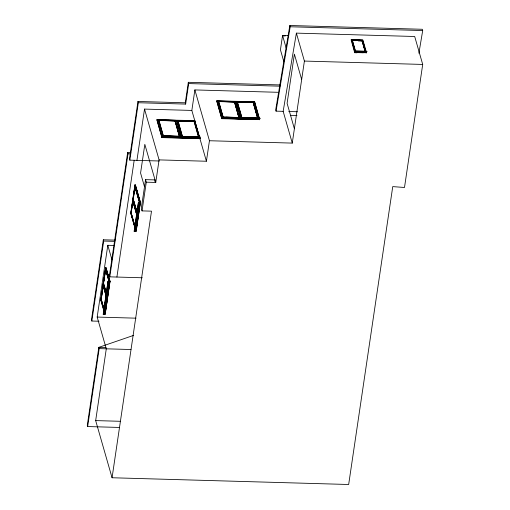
<?xml version="1.0" encoding="UTF-8"?>
<svg xmlns="http://www.w3.org/2000/svg" width="510" height="510" viewBox="0 0 510 510"><rect width="100%" height="100%" fill="white"/><g stroke="black" fill="none" stroke-linecap="round" stroke-linejoin="round"><path stroke-width="0.76" d="M115.203 240.127L103.313 239.783L91.481 319.764L91.845 321.032L99.01 321.236M91.845 321.032L103.677 241.058L103.313 239.783M277.695 92.291L194.877 89.926L209.444 140.734L292.262 143.1L283.158 111.346L296.387 33.124L414.694 36.497L422.707 64.438L404.5 187.482L392.745 186.615L348.668 484.5L112.06 477.755L95.67 420.597L106.29 348.821L97.18 317.067L107.801 245.291L114.132 245.476M103.83 310.099L100.814 299.829L103.071 284.542L103.702 284.472M106.341 294.538L103.211 283.617L105.57 268.247L106.201 268.394L109.95 281.475L106.099 268.26M103.747 310.418L100.795 300.129L105.678 267.316L110.026 281.361L105.175 314.173L103.587 314.16L108.445 281.348L109.669 281.24M103.249 284.816L101.031 299.816L101.362 299.829M103.46 283.381L105.685 268.381L106.01 268.387M105.481 270.345L103.555 283.203L106.545 293.307M104.148 309.519L101.248 299.415L103.071 285.625L106.067 295.902M105.551 270.345L103.422 283.254L106.348 293.448M105.659 269.669L106.003 267.323M108.445 281.348L103.677 314.268L103.205 314.256L108.012 281.278L109.969 281.157L105.175 314.173M103.377 313.242L108.114 281.214M130.809 152.624L127.653 152.528L109.446 275.572L109.809 276.847L142.315 277.772M119.487 427.456L87.663 426.545L99.189 348.617L98.825 347.348L133.645 335.37M109.809 276.847L128.016 153.803L127.653 152.528M104.767 311.686L104.99 310.176M105.264 307.906L105.551 306.395M108.847 284.127L109.07 282.616M107.546 294.213L107.769 292.708M104.799 314.096L109.644 281.15M104.843 314.16L109.701 281.348L110.026 281.361M105.315 312.267L107.553 297.687M109.873 281.424L107.597 296.826L107.278 295.245M137.968 101.464L138.331 102.733L185.653 104.085L185.289 102.81L137.968 101.464L129.47 158.884L129.84 160.153L159.165 160.988M129.84 160.153L138.331 102.733M116.911 277.045L134.187 160.274M136.935 160.357L144.521 109.089L191.843 110.434L206.41 161.243L159.088 159.891L144.521 109.089M130.745 213.384L134.991 184.671L135.322 184.684L140.416 202.444L136.17 231.157L135.839 231.145L140.014 202.183L140.346 202.196L136.17 231.157M134.959 227.67L130.834 213.276L132.829 199.805L133.359 199.818M132.798 200.908L130.974 213.263L134.857 226.803M136.929 212.338L133.078 198.9L135.042 185.755M132.912 200.978L131.108 213.059L134.959 226.376L131.204 213.065L132.766 200.978L136.833 215.163M133.142 199.423L134.869 186.794L139.523 202.502L135.003 186.966L135.596 186.813M133.301 198.881L135.067 186.966M140.046 202.298L138.835 202.444L134.685 231.291L134.207 231.279L138.395 202.362L140.014 202.183M134.207 231.279L138.497 202.279M134.685 231.291L138.835 202.444M138.484 210.515L138.707 209.023M136.521 224.406L136.75 222.864M135.845 231.164L140.091 202.438L140.416 202.444M136.476 227.715L137.247 222.475M137.47 220.977L138.21 216.508M138.459 214.276L138.796 212.032M139.013 210.534L139.791 205.294M140.014 203.796L140.237 202.298L135.456 185.634L134.927 185.614L139.587 202.291L140.307 202.323L135.456 185.634M154.791 181.464L155.021 179.909L145.56 179.641L141.308 208.348L142.041 210.891L151.502 211.159L112.06 477.755M142.041 210.891L146.287 182.178L145.56 179.641M194.756 120.596L156.857 119.812L161.957 137.592L199.78 138.675M157.673 120.334L157.832 119.818L175.822 120.328L175.797 120.851M162.167 135.807L199.996 136.89L162.212 135.787L161.88 137.343L200.5 138.439M161.957 137.592L156.901 119.518M200.035 137.49L162.206 136.412L162.212 135.787M146.287 182.178L155.754 182.452L159.088 159.891M179.424 136.552L175.102 120.762L179.603 136.457M176.753 120.876L176.913 120.36L194.897 120.87L194.775 121.533M194.183 121.303L177.894 120.844L194.183 121.303L198.677 136.999M185.289 102.81L188.324 82.301L280.494 84.934M185.653 104.085L188.687 83.576L188.324 82.301L188.445 83.889M191.843 110.434L194.877 89.926M199.659 138.076L199.659 137.483M206.41 161.243L209.444 140.734M221.984 116.943L259.947 118.212L259.883 118.62L222.028 117.542L222.028 116.924L221.703 118.441L259.679 119.493L254.579 101.707L216.68 100.916L221.78 118.696L259.679 119.493M217.477 101.439L217.642 100.929L222.188 116.784M221.78 118.696L216.718 100.629M234.568 101.866L218.605 101.413L234.447 102.019L238.903 117.593L234.568 101.866L239.069 117.555L226.147 117.185M235.25 101.943L235.276 101.433L239.885 117.408M236.187 101.968L236.347 101.464L240.892 117.313M257.773 118.09L253.272 102.402L257.601 118.186M253.954 102.478L253.98 101.968L258.589 117.937M254.579 101.707L259.635 119.773M259.565 119.525L221.748 118.161M288.08 35.617L282.559 35.458L280.436 49.814L283.713 61.245M292.262 143.1L304.4 61.066L296.387 33.124M357.045 52.779L354.679 52.709L354.934 50.949M354.679 52.709L351.078 39.723L362.91 40.06L366.55 52.76L354.724 52.422M354.915 51.504L354.973 51.096L366.805 51.434L366.747 51.841L354.89 51.357L366.747 51.841M354.966 52.313L351.683 39.882L362.565 40.194L362.514 40.711M365.931 52.626L366.001 52.167M366.46 52.868L366.805 51.434M418.901 53.206L422.701 30.549L422.337 29.28L289.833 25.5L275.693 109.873L276.057 111.142L283.158 111.346M276.057 111.142L290.196 26.769L289.833 25.5M354.89 51.357L354.692 52.326L366.524 52.664L366.722 51.695M200.003 137.305L162.174 136.227L161.957 137.164L199.786 138.242M221.997 117.357L221.78 118.275L259.641 119.353L259.851 118.435L222.028 117.542M355.546 51.548L352.289 40.226L362.145 40.507L361.998 41.074L358.281 40.915M138.337 215.647L137.713 215.755M105.296 312.91L104.671 313.025M351.683 39.882L351.613 40.532M134.149 231.075L136.093 230.902M136.336 210.165L133.097 198.881L137.12 212.198M139.957 202.515L134.991 184.671M134.583 231.151L135.8 231.011M290.196 26.769L422.701 30.549M282.967 35.885L285.3 35.949M362.584 40.258L351.619 39.946L355.036 51.854M354.896 50.994L366.76 51.28M354.667 52.243L366.499 52.581M354.628 52.53L363.305 52.779M304.4 61.066L422.707 64.438M188.687 83.576L280.06 86.177M235.32 101.484L217.547 100.98L222.188 116.949M254.025 102.019L236.251 101.509L240.816 117.434M217.649 101.133L225.516 101.356M227.881 101.426L234.963 101.624M236.614 101.675L242.907 101.853M246.056 101.943L253.923 102.166L258.462 117.982M237.309 101.943L241.899 117.676L237.309 101.943L253.272 102.402M253.158 102.555L237.43 102.185L253.151 102.58L257.607 118.129M234.447 102.045L218.739 101.573L223.189 117.204M288.711 111.499L297.445 111.747M290.598 115.336L296.954 115.515M244.092 117.702L257.014 118.071M222.086 117.134L259.947 118.212M157.743 119.863L175.867 120.379M194.947 120.927L176.817 120.411L181.388 136.336M157.845 120.022L164.755 120.22M167.822 120.303L175.504 120.526M177.187 120.57L182.561 120.723M185.634 120.813L194.845 121.074L199.378 136.897M163.315 135.991L158.814 120.296L175.102 120.762M178.028 121.029L194.055 121.463L198.505 137.094M174.968 120.998L158.814 120.296M162.269 135.991L200.098 137.075M166.451 136.183L177.142 136.431M184.008 136.68L194.699 136.929M161.925 137.05L200.538 138.153M128.016 153.803L130.381 153.867M133.097 198.881L133.429 198.887M133.461 199.11L132.849 199.078L136.96 213.403M138.93 202.585L138.395 202.362M131.204 213.065L134.831 226.523M103.677 241.058L114.826 241.377M108.528 281.456L108.012 281.278M107.215 296.463L107.54 296.469M101.248 299.415L104.155 310.392M101.426 299.874L100.814 299.829M100.821 300.129L101.152 300.135M104.779 312.898L105.111 312.904M105.117 313.969L103.205 314.256M97.18 317.067L136.03 318.176M105.927 347.552L98.825 347.348L87.293 425.276L87.663 426.545M99.189 348.617L130.974 349.522M95.67 420.597L120.354 421.298M130.834 213.276L134.997 228.199M103.211 283.617L106.437 294.621M105.57 269.586L108.91 281.137M352.289 40.226L355.553 51.497M362.565 40.194L365.963 52.052M365.702 51.484L362.521 40.392L351.836 40.086L355.234 51.918M362.145 40.507L365.141 50.968M365.032 51.032L362.068 40.641L352.365 40.386L362.055 40.724L365.026 51.089M352.251 42.751L352.671 44.23M353.258 46.359L353.736 47.927M354.329 50.082L354.794 51.625M301.665 79.522L294.385 54.124L287.098 103.339L294.385 128.743M282.559 35.458L286.276 48.412M237.258 103.932L237.909 106.195M238.776 109.204L239.853 112.971M240.286 114.476L240.93 116.733M237.488 106.52L237.921 108.037M235.391 103.135L236.041 105.391M236.474 106.896L237.552 110.664M238.419 113.679L239.062 115.936M218.605 101.413L223.106 117.102M195.018 122.119L199.333 137.184M194.992 122.285L197.797 132.077M198.231 133.588L198.881 135.845M178.035 121.004L182.478 136.635M177.894 120.844L182.395 136.533M177.403 121.323L178.698 125.843M179.131 127.353L179.781 129.61M180.642 132.625L181.292 134.882M176.913 120.36L181.458 136.215M179.361 129.974L179.794 131.491M175.822 120.328L180.432 136.304M177.231 126.55L177.875 128.813M178.309 130.318L179.392 134.085M179.431 136.495L174.975 120.915L158.948 120.481L163.398 136.093M157.832 119.818L162.524 136.546M155.754 182.452L144.827 144.349L140.575 173.056L144.483 186.679M135.813 187.559L138.593 197.268M139.02 198.76L139.663 200.997M135.896 188.458L136.565 190.676M139.791 202.304L134.927 185.614L132.931 199.091L136.846 212.727M136.954 214.194L132.829 199.805L136.839 214.219M132.97 201.15L136.999 215.207M132.874 201.15L136.935 215.207M107.801 245.291L111.958 259.775M105.646 267.316L109.765 281.469M106.405 270.166L107.03 272.353M107.865 275.266L108.496 277.453M105.57 268.247L109.433 281.456M105.474 268.33L109.229 281.437M105.87 270.306L108.974 281.137M103.173 284.459L106.322 295.43M103.071 284.542L106.411 296.195M106.163 295.908L103.198 285.798L101.152 299.415L104.078 309.519"/></g></svg>
